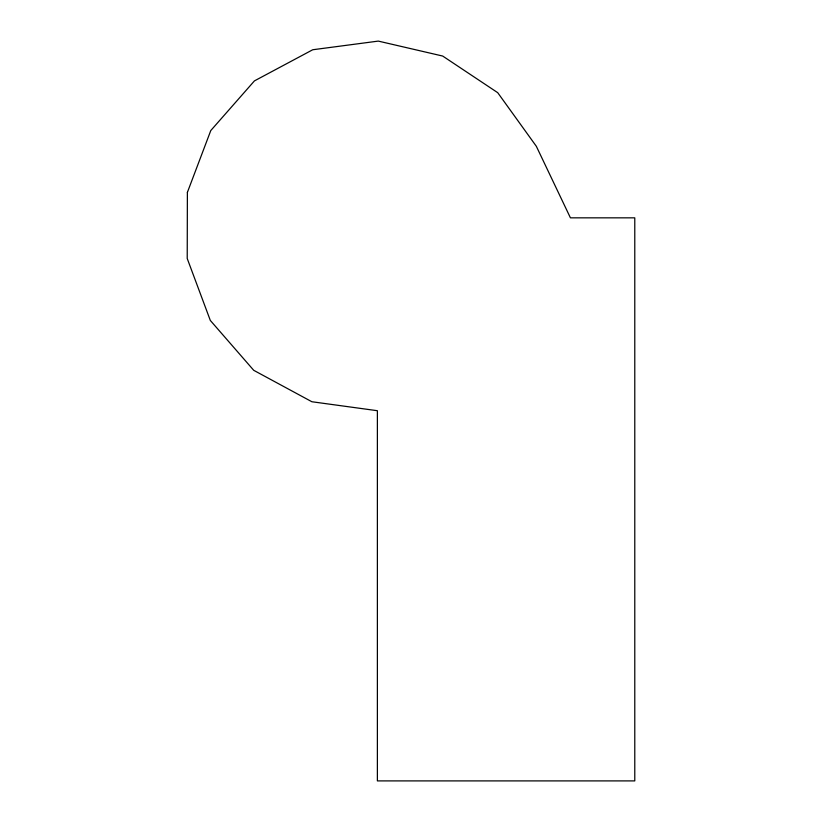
<?xml version="1.0" encoding="UTF-8"?>
<svg xmlns="http://www.w3.org/2000/svg" width="822" height="822" viewBox="0 0 822 822"><rect width="100%" height="100%" fill="white"/><g stroke="black" fill="none" stroke-linecap="round" stroke-linejoin="round"><path stroke-width="1.23" d="M187.385 192.389L187.221 258.498L210.319 320.446L253.721 370.311L311.877 401.742L377.38 410.712L377.38 780.9L634.779 780.9L634.779 217.84L570.427 217.84L536.355 146.326L497.721 92.681L442.688 56.05L378.284 41.1L312.74 49.752L254.43 80.895L210.781 130.554L187.385 192.389"/></g></svg>
